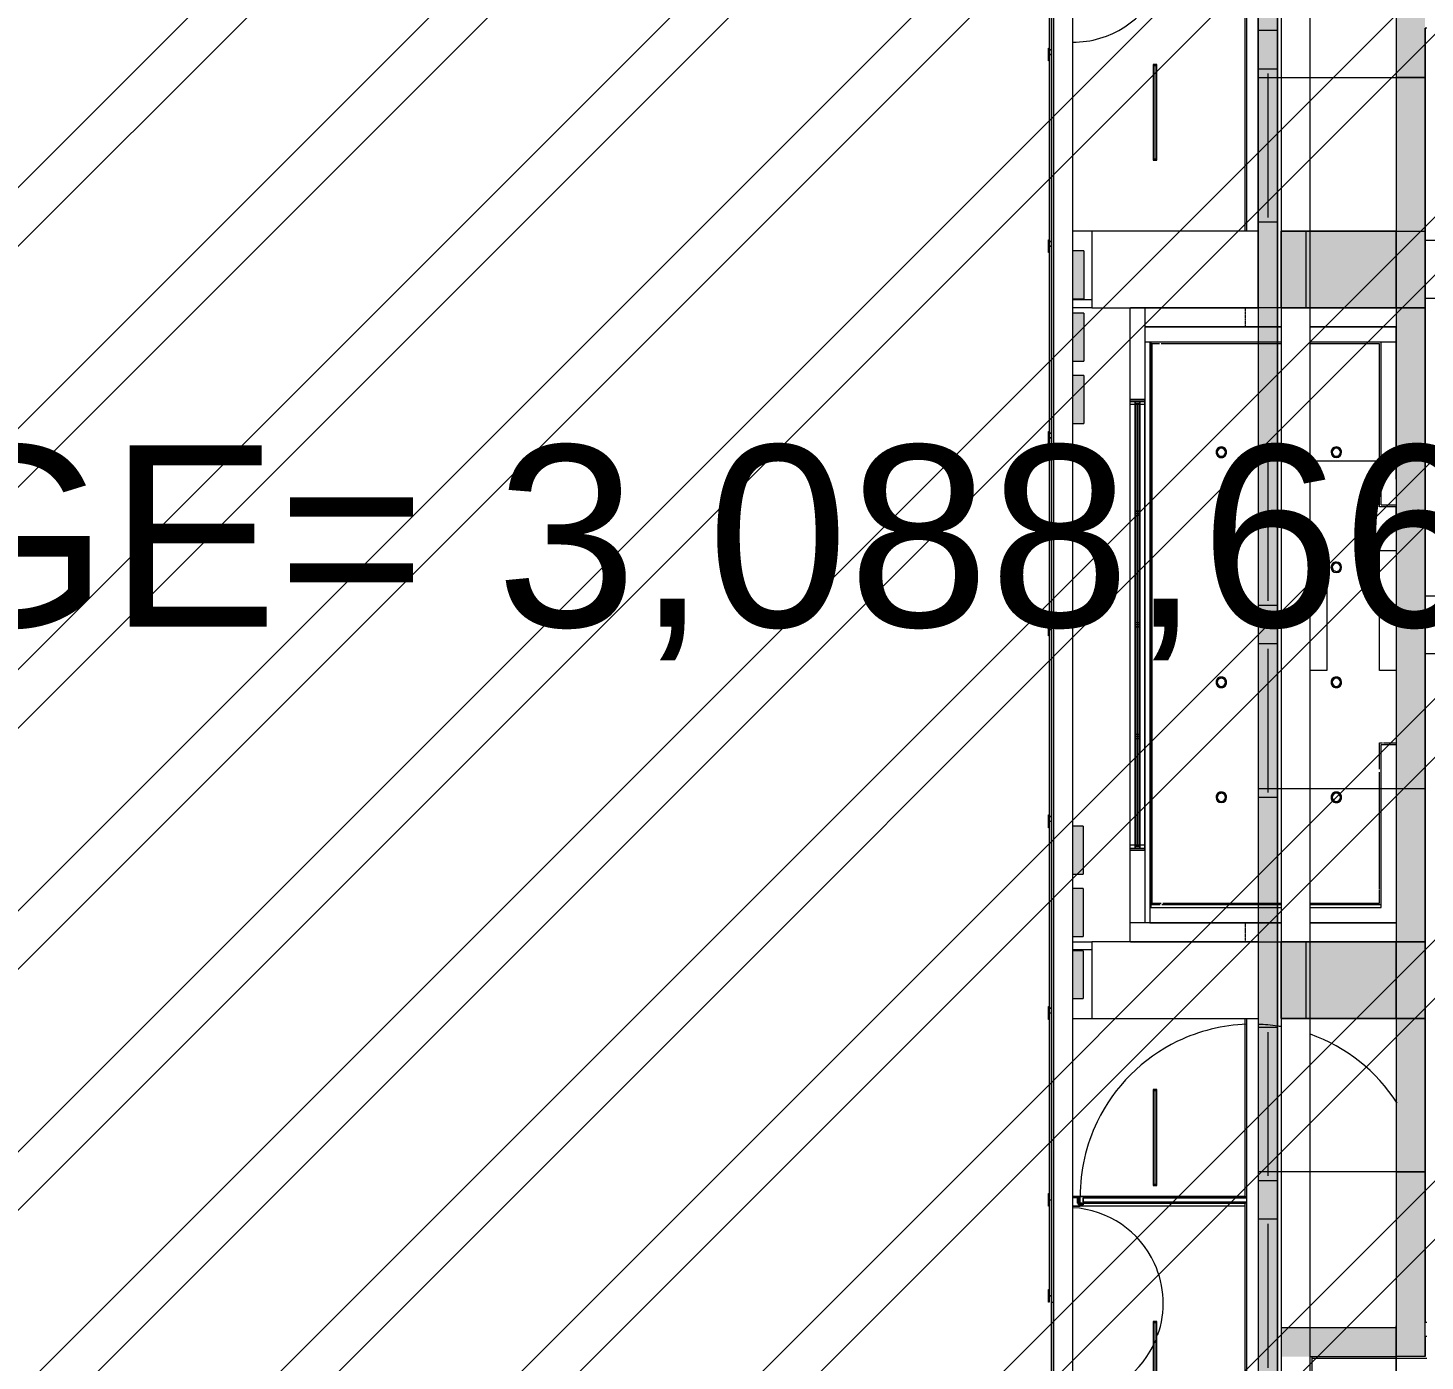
# Model space of a CAD drawing. Header units: millimetres. Extents: x -57519 to 497916, y -349472 to 446842.
# Drawn here: x 310878 to 325453, y 12052 to 25959 of the extents above; entities that cross this region are included whole.
import ezdxf

# ---------------------------------------------------------------- set-up
doc = ezdxf.new("R2010")
doc.units = ezdxf.units.MM
doc.linetypes.add('Dash_2_', pattern=[6, 3, -3])
for name, color, linetype, lineweight in [('A-AREA', 32, 'Dash_2_', 5), ('A-CLNG', 13, 'Continuous', 5), ('A-DETL-GENF', 92, 'Continuous', 5), ('A-DOOR', 31, 'Continuous', 5), ('A-FLOR', 192, 'Continuous', 5), ('A-FLOR-HRAL', 11, 'Continuous', 5), ('A-GENM', 13, 'Continuous', 5), ('A-GLAZ', 151, 'Continuous', 5), ('A-WALL', 113, 'Continuous', 20), ('A-WALL-PATT', 111, 'Continuous', 20), ('E-LITE-EQPM', 33, 'Continuous', 5), ('G-ANNO-TEXT', 231, 'Continuous', 5), ('S-COLS', 52, 'Continuous', 20)]:
    doc.layers.add(name, color=color, linetype=linetype, lineweight=lineweight)
doc.styles.add('Swis721 BT_10', font='swiss.ttf', dxfattribs={"height": 1892.141757})

# ---------------------------------------------------------------- blocks, each defined once
blk = doc.blocks.new('Lighting_Fixtures_Downlight_Recessed_Can _Working_ - 110mm_Diameter-60_Watt_Incandescent _Male Toilet_-15978443-SITE COVERAGE')
at = {"layer": 'E-LITE-EQPM'}
for radius, start, end in [(55, 360, 180), (55, 180, 360), (42.3, 0, 180), (42.3, 180, 0)]:
    blk.add_arc((0, 0), radius, start, end, dxfattribs=at)
blk = doc.blocks.new('Lighting_Fixtures_Downlight_Recessed_Can _Working_ - 110mm_Diameter-60_Watt_Incandescent _Male Toilet_-V64-SITE COVERAGE')
at = {"layer": 'E-LITE-EQPM'}
for radius, start, end in [(55, 360, 180), (55, 180, 360), (42.3, 0, 180), (42.3, 345, 0), (42.3, 180, 285), (42.3, 285, 300), (42.3, 300, 345)]:
    blk.add_arc((0, 0), radius, start, end, dxfattribs=at)
blk = doc.blocks.new('DLN_Window_Nx1_ - 4700 x 2000 _WH_-5937139-SITE COVERAGE')
at = {"layer": 'A-GLAZ'}
for p, q in [((-2350, 75), (-2350, -75)), ((-2350, -75), (-2350, 75)), ((-2350, 75), (-2350, -75)), ((-2330, 75), (-2330, 26)), ((-2330, 75), (-2330, -75)), ((-2330, 25), (-2330, -25)), ((-2330, -25), (-2330, 25)), ((-2330, 25), (-2330, -25)), ((-2330, 25), (-2330, -25)), ((-2330, 25), (-2330, -25)), ((-1165, 25), (-2325, 25)), ((-2325, 25), (-1165, 25)), ((-2310, 25), (-2325, 25)), ((-2325, 25), (-1165, 25)), ((-1185, 25), (-2310, 25)), ((-2310, 25), (-1185, 25)), ((-1185, 25), (-2310, 25)), ((-2310, -25), (-2310, 23)), ((-2310, -25), (-2310, 23)), ((-2310, 23), (-2310, 5)), ((-2310, 5), (-1185, 5)), ((-1185, 5), (-2310, 5)), ((-2310, 5), (-2310, -5)), ((-2310, -5), (-2310, 5)), ((-2310, 5), (-1185, 5)), ((-2310, 5), (-2310, -5)), ((-2300, -75), (-2300, 75)), ((-1185, -25), (-1185, 25)), ((-1165, 25), (-1185, 25)), ((-1185, 25), (-1185, -25)), ((-1185, 25), (-1185, 5)), ((-1185, -5), (-1185, 5)), ((-1185, 5), (-1185, -5)), ((-1185, 5), (-1185, -5)), ((0, 25), (-1165, 25)), ((-1165, 25), (-1165, -25)), ((-1165, -25), (-1165, 25)), ((-1165, 25), (0, 25)), ((-1145, 25), (-1165, 25)), ((-1165, 25), (0, 25)), ((-1165, 25), (-1165, -25)), ((-1165, 25), (-1165, -25)), ((-1165, -25), (-1165, 25)), ((-1165, -25), (-1165, 25)), ((-1165, -25), (-1165, 25)), ((-1165, 25), (-1165, -25)), ((-1145, -25), (-1145, 25)), ((-20, 25), (-1145, 25)), ((-1145, 25), (-20, 25)), ((-20, 25), (-1145, 25)), ((-1145, -25), (-1145, 25)), ((-1145, 25), (-1145, 5)), ((-1145, 5), (-20, 5)), ((-20, 5), (-1145, 5)), ((-1145, 5), (-1145, -5)), ((-1145, -5), (-1145, 5)), ((-1145, 5), (-20, 5)), ((-1145, 5), (-1145, -5)), ((-20, -25), (-20, 25)), ((0, 25), (-20, 25)), ((-20, 25), (-20, -25)), ((-20, 25), (-20, 5)), ((-20, -5), (-20, 5)), ((-20, 5), (-20, -5)), ((-20, 5), (-20, -5)), ((1165, 25), (0, 25)), ((0, 25), (0, -25)), ((0, -25), (0, 25)), ((0, 25), (1165, 25)), ((20, 25), (0, 25)), ((0, 25), (1165, 25)), ((0, 25), (0, -25)), ((0, 25), (0, -25)), ((0, -25), (0, 25)), ((0, -25), (0, 25)), ((0, -25), (0, 25)), ((0, 25), (0, -25)), ((20, -25), (20, 25)), ((1145, 25), (20, 25)), ((20, 25), (1145, 25)), ((1145, 25), (20, 25)), ((20, -25), (20, 25)), ((20, 25), (20, 5)), ((20, 5), (1145, 5)), ((1145, 5), (20, 5)), ((20, 5), (20, -5)), ((20, -5), (20, 5)), ((20, 5), (1145, 5)), ((20, 5), (20, -5)), ((1145, -25), (1145, 25)), ((1165, 25), (1145, 25)), ((1145, 25), (1145, -25)), ((1145, 25), (1145, 5)), ((1145, -5), (1145, 5)), ((1145, 5), (1145, -5)), ((1145, 5), (1145, -5)), ((2330, 25), (1165, 25)), ((1165, 25), (1165, -25)), ((1165, -25), (1165, 25)), ((1165, 25), (2330, 25)), ((1185, 25), (1165, 25)), ((1165, 25), (2330, 25)), ((1165, 25), (1165, -25)), ((1165, 25), (1165, -25)), ((1165, -25), (1165, 25)), ((1165, -25), (1165, 25)), ((1165, -25), (1165, 25)), ((1165, 25), (1165, -25)), ((1185, -25), (1185, 25)), ((2310, 25), (1185, 25)), ((1185, 25), (2310, 25)), ((2310, 25), (1185, 25)), ((1185, -25), (1185, 25)), ((1185, 25), (1185, 5)), ((1185, 5), (2310, 5)), ((2310, 5), (1185, 5)), ((1185, 5), (1185, -5)), ((1185, -5), (1185, 5)), ((1185, 5), (2310, 5)), ((1185, 5), (1185, -5)), ((2300, -75), (2300, 75)), ((2310, -25), (2310, 25)), ((2330, 25), (2310, 25)), ((2310, 25), (2310, -25)), ((2310, 25), (2310, 5)), ((2310, -5), (2310, 5)), ((2310, 5), (2310, -5)), ((2310, 5), (2310, -5)), ((2330, -75), (2330, 75)), ((2330, 75), (2330, 25)), ((2330, -25), (2330, 25)), ((2330, -25), (2330, 25)), ((2330, -25), (2330, 25)), ((2330, 25), (2330, -25)), ((2330, 25), (2330, -25)), ((2350, -75), (2350, 75)), ((2350, 75), (2350, -75)), ((2350, 75), (2350, -75)), ((-2350, -75), (2350, -75)), ((-2350, -75), (-2330, -75)), ((2350, -75), (-2350, -75)), ((-2330, -25), (-1165, -25)), ((-2330, -25), (-1165, -25)), ((-1165, -25), (-2330, -25)), ((-2330, -25), (-2310, -25)), ((-2330, -25), (-2330, -75)), ((-2330, -75), (2330, -75)), ((-2330, -75), (2330, -75)), ((2330, -75), (-2330, -75)), ((-2310, -5), (-1185, -5)), ((-2310, -5), (-1185, -5)), ((-1185, -5), (-2310, -5)), ((-2310, -5), (-2310, -25)), ((-2310, -25), (-1185, -25)), ((-2310, -25), (-1185, -25)), ((-1185, -25), (-2310, -25)), ((2300, 0), (-2300, 0)), ((-1185, -5), (-1185, -25)), ((-1185, -25), (-1165, -25)), ((-1165, -25), (0, -25)), ((-1165, -25), (0, -25)), ((0, -25), (-1165, -25)), ((-1165, -25), (-1145, -25)), ((-1145, -5), (-20, -5)), ((-1145, -5), (-20, -5)), ((-20, -5), (-1145, -5)), ((-1145, -5), (-1145, -25)), ((-1145, -25), (-20, -25)), ((-1145, -25), (-20, -25)), ((-20, -25), (-1145, -25)), ((-20, -5), (-20, -25)), ((-20, -25), (0, -25)), ((0, -25), (1165, -25)), ((0, -25), (1165, -25)), ((1165, -25), (0, -25)), ((0, -25), (20, -25)), ((20, -5), (1145, -5)), ((20, -5), (1145, -5)), ((1145, -5), (20, -5)), ((20, -5), (20, -25)), ((20, -25), (1145, -25)), ((20, -25), (1145, -25)), ((1145, -25), (20, -25)), ((1145, -5), (1145, -25)), ((1145, -25), (1165, -25)), ((1165, -25), (2330, -25)), ((1165, -25), (2330, -25)), ((2330, -25), (1165, -25)), ((1165, -25), (1185, -25)), ((1185, -5), (2310, -5)), ((1185, -5), (2310, -5)), ((2310, -5), (1185, -5)), ((1185, -5), (1185, -25)), ((1185, -25), (2310, -25)), ((1185, -25), (2310, -25)), ((2310, -25), (1185, -25)), ((2310, -5), (2310, -25)), ((2310, -25), (2330, -25)), ((2330, -25), (2330, -75)), ((2330, -75), (2350, -75))]:
    blk.add_line(p, q, dxfattribs=at)
blk = doc.blocks.new('Lighting_Fixtures_Downlight_Recessed_Can _Working_ - 110mm_Diameter-60_Watt_Incandescent _Male Toilet_-V98-SITE COVERAGE')
at = {"layer": 'E-LITE-EQPM'}
for radius, start, end in [(55, 120, 180), (55, 180, 360), (42.3, 75, 180), (42.3, 180, 0), (55, 360, 120), (42.3, 0, 75)]:
    blk.add_arc((0, 0), radius, start, end, dxfattribs=at)
blk = doc.blocks.new('Lighting_Fixtures_Downlight_Recessed_Can _Working_ - 110mm_Diameter-60_Watt_Incandescent _Male Toilet_-V99-SITE COVERAGE')
at = {"layer": 'E-LITE-EQPM'}
for radius, start, end in [(55, 60, 180), (55, 180, 300), (42.3, 135, 180), (42.3, 180, 0), (42.3, 105, 135), (42.3, 75, 105), (42.3, 45, 75), (55, 360, 60), (55, 300, 360), (42.3, 30, 45), (42.3, 15, 30), (42.3, 0, 15)]:
    blk.add_arc((0, 0), radius, start, end, dxfattribs=at)
blk = doc.blocks.new('Lighting_Fixtures_Downlight_Recessed_Can _Working_ - 110mm_Diameter-60_Watt_Incandescent _Male Toilet_-V100-SITE COVERAGE')
at = {"layer": 'E-LITE-EQPM'}
for radius, start, end in [(55, 360, 180), (55, 180, 360), (42.3, 45, 180), (42.3, 0, 45), (42.3, 315, 0), (42.3, 180, 285), (42.3, 285, 300), (42.3, 300, 315)]:
    blk.add_arc((0, 0), radius, start, end, dxfattribs=at)
blk = doc.blocks.new('Lighting_Fixtures_Downlight_Recessed_Can _Working_ - 110mm_Diameter-60_Watt_Incandescent _Male Toilet_-V101-SITE COVERAGE')
at = {"layer": 'E-LITE-EQPM'}
for radius, start, end in [(55, 360, 180), (55, 180, 300), (42.3, 0, 180), (42.3, 180, 0), (55, 300, 360)]:
    blk.add_arc((0, 0), radius, start, end, dxfattribs=at)
blk = doc.blocks.new('Railing - T PROFILE-12688524-SITE COVERAGE')
at = {"layer": 'A-FLOR-HRAL'}
for p, q in [((8, -9), (3, -9)), ((3, -9), (3, -142)), ((3, -142), (8, -142)), ((8, -68), (8, -9)), ((8, -142), (8, -83)), ((32, -73), (13, -73)), ((13, -78), (32, -78))]:
    blk.add_line(p, q, dxfattribs=at)
for centre, start, end in [((13, -68), 189.2953, 229.6476), ((13, -83), 90, 180), ((13, -68), 229.6476, 270)]:
    blk.add_arc(centre, 5, start, end, dxfattribs=at)
blk = doc.blocks.new('Railing - Railing-12128899-SITE COVERAGE')
at = {"extrusion": (0, 0, -1), "zscale": -1, "rotation": 180}
blk.add_blockref('Railing - T PROFILE-12688524-SITE COVERAGE', (-72759, 13657), dxfattribs=at)
blk = doc.blocks.new('Railing - T PROFILE-V245-SITE COVERAGE')
at = {"layer": 'A-FLOR-HRAL'}
for p, q in [((8, -9), (3, -9)), ((3, -9), (3, -142)), ((3, -142), (8, -142)), ((8, -68), (8, -9)), ((8, -142), (8, -83)), ((32, -73), (13, -73)), ((13, -78), (32, -78))]:
    blk.add_line(p, q, dxfattribs=at)
for centre, start, end in [((13, -68), 189.2953, 270), ((13, -83), 90, 180)]:
    blk.add_arc(centre, 5, start, end, dxfattribs=at)
blk = doc.blocks.new('Railing - Railing-12128933-SITE COVERAGE')
at = {"layer": 'A-FLOR-HRAL'}
for p, q in [((72769, 15732), (72769, 13732)), ((72769, 15732), (72773, 15732)), ((72773, 15732), (72788, 15732)), ((72773, 13732), (72769, 13732))]:
    blk.add_line(p, q, dxfattribs=at)
at = {"extrusion": (0, 0, -1), "zscale": -1, "rotation": 180}
blk.add_blockref('Railing - T PROFILE-V245-SITE COVERAGE', (-72759, 15607), dxfattribs=at)
blk = doc.blocks.new('Railing - Railing-12129025-SITE COVERAGE')
at = {"layer": 'A-FLOR-HRAL'}
for p, q in [((72769, 17732), (72769, 15732)), ((72769, 17732), (72788, 17732)), ((72788, 15732), (72769, 15732))]:
    blk.add_line(p, q, dxfattribs=at)
at = {"extrusion": (0, 0, -1), "zscale": -1, "rotation": 180}
blk.add_blockref('Railing - T PROFILE-V245-SITE COVERAGE', (-72759, 17607), dxfattribs=at)
blk = doc.blocks.new('Railing - Railing-12129047-SITE COVERAGE')
at = {"layer": 'A-FLOR-HRAL'}
for p, q in [((72769, 19732), (72769, 17732)), ((72769, 19732), (72788, 19732)), ((72788, 17732), (72769, 17732))]:
    blk.add_line(p, q, dxfattribs=at)
at = {"extrusion": (0, 0, -1), "zscale": -1, "rotation": 180}
blk.add_blockref('Railing - T PROFILE-V245-SITE COVERAGE', (-72759, 19607), dxfattribs=at)
blk = doc.blocks.new('Railing - T PROFILE-V246-SITE COVERAGE')
at = {"layer": 'A-FLOR-HRAL'}
for p, q in [((8, -9), (3, -9)), ((3, -9), (3, -142)), ((3, -142), (8, -142)), ((8, -68), (8, -9)), ((8, -142), (8, -83)), ((32, -73), (13, -73)), ((13, -78), (32, -78))]:
    blk.add_line(p, q, dxfattribs=at)
for centre, start, end in [((13, -68), 189.2953, 229.6476), ((13, -83), 150, 165), ((13, -83), 165, 180), ((13, -83), 90, 150), ((13, -68), 229.6476, 256.5492), ((13, -68), 256.5492, 270)]:
    blk.add_arc(centre, 5, start, end, dxfattribs=at)
blk = doc.blocks.new('Railing - Railing-12129057-SITE COVERAGE')
at = {"layer": 'A-FLOR-HRAL'}
for p, q in [((72769, 21732), (72769, 19732)), ((72769, 21732), (72788, 21732)), ((72788, 19732), (72769, 19732))]:
    blk.add_line(p, q, dxfattribs=at)
at = {"extrusion": (0, 0, -1), "zscale": -1, "rotation": 180}
blk.add_blockref('Railing - T PROFILE-V246-SITE COVERAGE', (-72759, 21607), dxfattribs=at)
blk = doc.blocks.new('Railing - Railing-12129067-SITE COVERAGE')
at = {"layer": 'A-FLOR-HRAL'}
for p, q in [((72769, 23732), (72769, 21732)), ((72769, 23732), (72788, 23732)), ((72788, 21732), (72769, 21732))]:
    blk.add_line(p, q, dxfattribs=at)
at = {"extrusion": (0, 0, -1), "zscale": -1, "rotation": 180}
blk.add_blockref('Railing - T PROFILE-V245-SITE COVERAGE', (-72759, 23607), dxfattribs=at)
blk = doc.blocks.new('Railing - T PROFILE-V247-SITE COVERAGE')
at = {"layer": 'A-FLOR-HRAL'}
for p, q in [((8, -9), (3, -9)), ((3, -9), (3, -142)), ((3, -142), (8, -142)), ((8, -68), (8, -9)), ((8, -142), (8, -83)), ((32, -73), (13, -73)), ((13, -78), (32, -78))]:
    blk.add_line(p, q, dxfattribs=at)
for centre, start, end in [((13, -68), 189.2953, 216.1968), ((13, -83), 90, 180), ((13, -68), 216.1968, 270)]:
    blk.add_arc(centre, 5, start, end, dxfattribs=at)
blk = doc.blocks.new('Railing - Railing-12129083-SITE COVERAGE')
at = {"layer": 'A-FLOR-HRAL'}
for p, q in [((72769, 25732), (72769, 23732)), ((72769, 25732), (72788, 25732)), ((72773, 23732), (72769, 23732)), ((72788, 23732), (72773, 23732))]:
    blk.add_line(p, q, dxfattribs=at)
at = {"extrusion": (0, 0, -1), "zscale": -1, "rotation": 180}
blk.add_blockref('Railing - T PROFILE-V247-SITE COVERAGE', (-72759, 25607), dxfattribs=at)
blk = doc.blocks.new('DLN_Gate Door-01 - DLN_Gate Door-01-12661659-SITE COVERAGE')
at = {"layer": 'A-DOOR'}
for start, end in [(81.8182, 114.5455), (16.3636, 81.8182), (122.055, 180), (118.8591, 120.9897), (114.5455, 117.7938), (0, 16.3636)]:
    blk.add_arc((499, 75), 998, start, end, dxfattribs=at)
blk = doc.blocks.new('DLN_Gate Door-01 - DLN_Gate Door-01-12661798-SITE COVERAGE')
at = {"layer": 'A-DOOR'}
for start, end in [(183.2003, 243.8042), (294.5455, 356.7997), (244.8695, 245.4545), (245.4545, 248.4204), (250.4647, 294.5455)]:
    blk.add_arc((499, -75), 998, start, end, dxfattribs=at)
blk = doc.blocks.new('ventilation vent - ventilation vent-V248-SITE COVERAGE')
at = {"layer": 'A-GENM'}
for points in [[(181, 1050), (250, 1050), (250, 1550), (140, 1546), (140, 1050)], [(181, 400), (250, 400), (250, 900), (140, 896), (140, 400)], [(181, -250), (250, -250), (250, 250), (140, 246), (140, -250)]]:
    blk.add_hatch(color=256, dxfattribs=at).paths.add_polyline_path(points, flags=0)
for p, q in [((250, 1550), (140, 1550)), ((250, 1550), (250, 1050)), ((140, 1050), (250, 1050)), ((250, 900), (140, 900)), ((250, 900), (250, 400)), ((140, 400), (250, 400)), ((250, 250), (140, 250)), ((250, 250), (250, -195)), ((140, -250), (250, -250)), ((250, -195), (250, -244)), ((250, -244), (250, -250))]:
    blk.add_line(p, q, dxfattribs=at)
blk = doc.blocks.new('ventilation vent - ventilation vent-V249-SITE COVERAGE')
at = {"layer": 'A-GENM'}
for points in [[(176, 1050), (250, 1050), (250, 1550), (135, 1547), (135, 1050)], [(176, 400), (250, 400), (250, 900), (135, 897), (135, 400)], [(135, -250), (250, -250), (250, 250), (135, 247), (135, -247)]]:
    blk.add_hatch(color=256, dxfattribs=at).paths.add_polyline_path(points, flags=0)
for p, q in [((250, 1550), (135, 1550)), ((250, 1550), (250, 1050)), ((135, 1050), (250, 1050)), ((250, 900), (135, 900)), ((250, 900), (250, 400)), ((135, 400), (250, 400)), ((250, 250), (135, 250)), ((250, 250), (250, -156)), ((135, -250), (250, -250)), ((250, -156), (250, -250))]:
    blk.add_line(p, q, dxfattribs=at)
blk = doc.blocks.new('Railing - Railing-12298045-SITE COVERAGE')
at = {"layer": 'A-FLOR-HRAL'}
for p, q in [((72769, 13732), (72769, 12732)), ((72769, 13732), (72773, 13732)), ((72773, 12732), (72769, 12732))]:
    blk.add_line(p, q, dxfattribs=at)
blk = doc.blocks.new('Railing - T PROFILE-V256-SITE COVERAGE')
at = {"layer": 'A-FLOR-HRAL'}
for p, q in [((8, -9), (3, -9)), ((3, -9), (3, -142)), ((3, -142), (8, -142)), ((8, -68), (8, -9)), ((8, -142), (8, -83)), ((10, -73), (15, -73)), ((32, -73), (13, -73)), ((13, -78), (32, -78))]:
    blk.add_line(p, q, dxfattribs=at)
for centre, start, end in [((13, -68), 189.2953, 270), ((13, -68), 189.2953, 270), ((13, -83), 90, 180)]:
    blk.add_arc(centre, 5, start, end, dxfattribs=at)
blk = doc.blocks.new('Railing - Railing-12588831-SITE COVERAGE')
at = {"extrusion": (0, 0, -1), "zscale": -1, "rotation": 180}
blk.add_blockref('Railing - T PROFILE-V256-SITE COVERAGE', (-72759, 12657), dxfattribs=at)
blk = doc.blocks.new('Railing - T PROFILE-V261-SITE COVERAGE')
at = {"layer": 'A-FLOR-HRAL'}
for p, q in [((8, -9), (3, -9)), ((3, -9), (3, -142)), ((3, -142), (8, -142)), ((8, -68), (8, -9)), ((8, -142), (8, -83)), ((10, -78), (15, -78)), ((32, -73), (13, -73)), ((13, -78), (32, -78))]:
    blk.add_line(p, q, dxfattribs=at)
for centre, start, end in [((13, -68), 189.2953, 270), ((13, -83), 90, 180), ((13, -83), 90, 180)]:
    blk.add_arc(centre, 5, start, end, dxfattribs=at)
blk = doc.blocks.new('Railing - Railing-12864473-SITE COVERAGE')
at = {"layer": 'A-FLOR-HRAL'}
for p, q in [((72769, 26722), (72769, 25732)), ((72769, 26722), (72773, 26722)), ((72788, 25732), (72769, 25732))]:
    blk.add_line(p, q, dxfattribs=at)
at = {"extrusion": (0, 0, -1), "zscale": -1, "rotation": 180}
blk.add_blockref('Railing - T PROFILE-V261-SITE COVERAGE', (-72759, 26647), dxfattribs=at)
blk = doc.blocks.new('Family4 - Family4-12372466-SITE COVERAGE')
at = {"layer": 'E-LITE-EQPM'}
for p, q in [((-20, 500), (-20, -500)), ((20, 500), (-20, 500)), ((-10, -490), (-10, 490)), ((-10, 490), (10, 490)), ((10, 490), (10, -490)), ((20, -500), (20, 500)), ((-20, -500), (20, -500)), ((10, -490), (-10, -490))]:
    blk.add_line(p, q, dxfattribs=at)
blk = doc.blocks.new('DLN_Gate Door-02 - DLN_Gate Door-01 2-18994374-SITE COVERAGE')
at = {"layer": 'A-DOOR'}
for p, q in [((-1315, 50), (-1375, 50)), ((-1375, 50), (-1315, 50)), ((-1375, 40), (-1325, 40)), ((-1325, 40), (-1375, 40)), ((-1375, 40), (-1325, 40)), ((-1375, 40), (-1325, 40)), ((-1325, 40), (-1375, 40)), ((-1325, 40), (-1325, -20)), ((-1325, -20), (-1325, 40)), ((-1325, 40), (-1325, -20)), ((-1325, 40), (-1325, -20)), ((-1325, -20), (-1325, 40)), ((-1315, 50), (-1315, -25)), ((-1305, 50), (-1315, 50)), ((-1315, 50), (-1315, -35)), ((-1315, -35), (-1315, 50)), ((-1315, 50), (-1305, 50)), ((-1315, -20), (-1315, 50)), ((-1315, 50), (-1315, -20)), ((-1305, 50), (-1305, -25)), ((-1305, -25), (-1305, 50)), ((-1305, 50), (-1305, -25)), ((422, 50), (-1300, 50)), ((-1300, 50), (-1265, 50)), ((-1300, 50), (-1300, -20)), ((-1300, 50), (-1300, -20)), ((-1299, 50), (440, 50)), ((-1265, 50), (440, 50)), ((-1265, 50), (-1265, 34)), ((-1265, 50), (-1265, -20)), ((440, 35), (-1265, 35)), ((440, 35), (-1265, 35)), ((440, 35), (-1265, 35)), ((-1265, 34), (-1265, 35)), ((-1265, 35), (-1265, 34)), ((-1265, 20), (-1265, 35)), ((-1265, 35), (-1265, 34)), ((-1265, 34), (-1265, 35)), ((-1265, 35), (-1265, 34)), ((-1265, 32), (-1265, 34)), ((-1265, 34), (-1265, 32)), ((-1265, 34), (-1265, 29)), ((-1265, 32), (-1265, 34)), ((-1265, 34), (-1265, 29)), ((-1265, 29), (-1265, 32)), ((-1265, 32), (-1265, 25)), ((-1265, 29), (-1265, 32)), ((-1265, -4), (-1265, 29)), ((-1265, 29), (-1265, 20)), ((-1265, 25), (-1265, 29)), ((-1265, 29), (-1265, 25)), ((-1265, 25), (-1265, 20)), ((-1265, 20), (-1265, 25)), ((-1265, 25), (-1265, 10)), ((-1265, 20), (-1265, 10)), ((-1265, 15), (-1265, 20)), ((-1265, 20), (-1265, 10)), ((-1265, 15), (-1265, 20)), ((-1265, 10), (-1265, 15)), ((-1265, 5), (-1265, 15)), ((-1265, 10), (-1265, 5)), ((-1265, 5), (-1265, 10)), ((-1265, 10), (-1265, 5)), ((-1265, 10), (-1265, -2)), ((-1265, 5), (-1265, 1)), ((-1265, 1), (-1265, 5)), ((-1265, 5), (-1265, -2)), ((-1265, 1), (-1265, 5)), ((-1265, 1), (-1265, -2)), ((-1265, -4), (-1265, 1)), ((-1265, -2), (-1265, 1)), ((-1375, -50), (-1300, -50)), ((-1300, -50), (-1375, -50)), ((-1325, -20), (-1315, -20)), ((-1315, -20), (-1325, -20)), ((-1325, -20), (-1315, -20)), ((-1325, -20), (-1315, -20)), ((-1315, -20), (-1325, -20)), ((-1315, -35), (-1315, -20)), ((-1315, -20), (-1315, -35)), ((-1300, -35), (-1315, -35)), ((-1315, -35), (-1300, -35)), ((-1315, -35), (-1268, -35)), ((-1300, -35), (-1315, -35)), ((-1305, -25), (-1267, -25)), ((-1267, -25), (-1305, -25)), ((-1305, -25), (-1267, -25)), ((-1305, -35), (-1268, -35)), ((-1266, -20), (-1300, -20)), ((-1300, -20), (-1266, -20)), ((-1300, -50), (-1300, -35)), ((-1300, -35), (-1300, -50)), ((-1268, -35), (-1300, -35)), ((-1265, -2), (-1265, -4)), ((-1265, -2), (-1265, -4)), ((-1265, -4), (-1265, -2)), ((-1265, -2), (-1265, -5)), ((-1265, -5), (-1265, -4)), ((-1265, -4), (-1265, -5)), ((-1265, -5), (-1265, -4)), ((-1265, -4), (-1265, -5)), ((-1265, -5), (-1265, -4)), ((-1265, -4), (-1265, -20)), ((-495, -20), (-1265, -20)), ((-1265, -20), (-495, -20)), ((-1265, -35), (-1265, -25)), ((-1265, -35), (-1265, -25)), ((-1265, -25), (-1265, -35)), ((-1264, -5), (-492, -5)), ((-1264, -5), (-492, -5)), ((-1264, -5), (-492, -5)), ((440, -20), (-492, -20)), ((-492, -20), (422, -20)), ((-489, -5), (440, -5)), ((-489, -5), (440, -5)), ((-489, -5), (440, -5))]:
    blk.add_line(p, q, dxfattribs=at)
for start, end in [(91.9086, 115.7143), (81.6264, 88.0528), (80.3411, 81.6264), (115.7143, 154.2857), (32.8872, 70.3615), (154.2857, 167.1429), (167.1429, 180)]:
    blk.add_arc((499, 50), 1798, start, end, dxfattribs=at)
blk = doc.blocks.new('DLN_Louvre - 1600x500_WH_-15604522-SITE COVERAGE')
at = {"layer": 'A-GLAZ'}
blk.add_line((-750, 0), (750, 0), dxfattribs=at)

msp = doc.modelspace()

# ---------------------------------------------------------------- hatches: boundary and pattern name
at = {"layer": 'A-DETL-GENF'}
h = msp.add_hatch(dxfattribs=at)
h.set_pattern_fill('FP_40', color=250, style=0, pattern_type=2)
h.set_pattern_definition([(45, (248763.4, 0), (-1257.236, 1257.236), []), (45, (248763.4, 1905), (-1257.236, 1257.236), [])])
h.paths.add_polyline_path([(325750.1, -8642.5), (328562.7, -8642.5), (328562.7, 4657.5), (341312.7, 4657.5), (341312.7, 30557.5), (342712.7, 30557.5), (342712.7, 48907.7), (339962.7, 48907.7), (339962.7, 52157.5), (338962.7, 52157.5), (338962.7, 53757.5), (297512.7, 53757.5), (297512.7, 52247.5), (286277.7, 52247.5), (286277.7, 34407.5), (285902.7, 34407.5), (285902.7, 7407.5), (286277.7, 7407.5), (286277.7, -2267.5), (315555.2, -2267.5), (315555.2, -8642.5), (321257.1, -8642.5)], flags=0)
at = {"layer": 'A-WALL-PATT', "lineweight": 5, "transparency": 33554560}
for points in [[(323712.7, 11797.5), (323912.7, 11797.5), (323912.7, 27667.5), (323712.7, 27667.5), (323712.7, 11829.1)], [(325452.7, 25440.8), (325452.7, 27247.5), (325152.7, 27247.5), (325152.7, 25440.8), (325188.5, 25440.8)], [(325452.7, 16424.2), (325452.7, 23040.8), (325152.7, 23040.8), (325152.7, 16424.2), (325188.5, 16424.2)], [(325452.7, 12097.5), (325452.7, 14024.2), (325152.7, 14024.2), (325152.7, 12097.5), (325188.5, 12097.5)], [(324270.7, 12097.5), (325152.7, 12097.5), (325152.7, 12397.5), (323952.7, 12397.5), (323952.7, 12097.5), (324252.7, 12097.5)]]:
    msp.add_hatch(color=253, dxfattribs=at).paths.add_polyline_path(points, flags=0)
at = {"layer": 'A-WALL-PATT', "lineweight": 5, "transparency": 33554432}
for points in [[(325452.7, 23840.8), (325452.7, 25440.8), (325152.7, 25440.8), (325152.7, 23840.8), (325188.5, 23840.8)], [(325452.7, 14024.2), (325452.7, 15624.2), (325152.7, 15624.2), (325152.7, 14024.2), (325188.5, 14024.2)]]:
    msp.add_hatch(color=253, dxfattribs=at).paths.add_polyline_path(points, flags=0)
at = {"layer": 'S-COLS', "transparency": 33554432}
for points in [[(324626.8, 23040.8), (325452.7, 23040.8), (325452.7, 23840.8), (323952.7, 23840.8), (323952.7, 23040.8)], [(324626.8, 15624.2), (325452.7, 15624.2), (325452.7, 16424.2), (323952.7, 16424.2), (323952.7, 15624.2)]]:
    msp.add_hatch(color=9, dxfattribs=at).paths.add_polyline_path(points, flags=0)

# ---------------------------------------------------------------- linework, layer by layer
at = {"layer": 'A-AREA'}
for p, q in [((323577.7, 23040.8), (323577.7, 22840.8)), ((323577.7, 16624.2), (323577.7, 16424.2)), ((325302.7, 16424.2), (325452.7, 16424.2))]:
    msp.add_line(p, q, dxfattribs=at)
at = {"layer": 'A-CLNG'}
for p, q in [((325452.7, 25440.8), (325452.7, 25957.5)), ((325452.7, 25440.8), (325452.7, 23040.8)), ((325452.7, 21440.5), (325452.7, 23040.8)), ((323912.7, 22840.8), (322592.7, 22840.8)), ((323952.7, 22840.8), (323912.7, 22840.8)), ((325152.7, 22840.8), (324252.7, 22840.8)), ((325152.7, 22840.8), (325152.7, 21440.5)), ((322592.7, 22682.8), (322592.7, 16782.2)), ((324252.7, 20507.3), (324427.2, 20507.3)), ((324427.2, 20507.3), (324427.2, 19257.3)), ((324977.2, 19257.3), (324977.2, 20507.3)), ((324977.2, 20507.3), (325152.7, 20507.3)), ((324427.2, 19257.3), (324252.7, 19257.3)), ((325152.7, 19257.3), (324977.2, 19257.3)), ((325452.7, 16424.2), (325452.7, 18011.7)), ((322592.7, 16624.2), (323912.7, 16624.2)), ((323912.7, 16624.2), (323952.7, 16624.2)), ((324252.7, 16624.2), (325152.7, 16624.2)), ((325452.7, 16424.2), (325452.7, 15624.2)), ((325452.7, 14024.2), (325452.7, 15624.2)), ((325452.7, 13557.5), (325452.7, 14024.2))]:
    msp.add_line(p, q, dxfattribs=at)
for centre, start, end in [((323327.2, 21532.5), 0, 180), ((323327.2, 21532.5), 135, 150), ((323327.2, 21532.5), 120, 135), ((323327.2, 21532.5), 105, 120), ((323327.2, 21532.5), 90, 105), ((323327.2, 21532.5), 75, 90), ((323327.2, 21532.5), 60, 75), ((323327.2, 21532.5), 45, 60), ((323327.2, 21532.5), 30, 45), ((324527.2, 21532.5), 0, 180), ((324527.2, 21532.5), 135, 150), ((324527.2, 21532.5), 60, 135), ((324527.2, 21532.5), 0, 60), ((323327.2, 21532.5), 165, 180), ((323327.2, 21532.5), 180, 0), ((323327.2, 21532.5), 180, 195), ((323327.2, 21532.5), 150, 165), ((323327.2, 21532.5), 195, 210), ((323327.2, 21532.5), 210, 225), ((323327.2, 21532.5), 225, 240), ((323327.2, 21532.5), 240, 255), ((323327.2, 21532.5), 255, 270), ((323327.2, 21532.5), 270, 285), ((323327.2, 21532.5), 285, 300), ((323327.2, 21532.5), 300, 315), ((323327.2, 21532.5), 315, 330), ((323327.2, 21532.5), 15, 30), ((323327.2, 21532.5), 330, 345), ((323327.2, 21532.5), 0, 15), ((323327.2, 21532.5), 345, 0), ((324527.2, 21532.5), 150, 180), ((324527.2, 21532.5), 180, 0), ((324527.2, 21532.5), 180, 0), ((323327.2, 20332.5), 0, 180), ((323327.2, 20332.5), 165, 180), ((323327.2, 20332.5), 180, 0), ((323327.2, 20332.5), 180, 210), ((323327.2, 20332.5), 150, 165), ((323327.2, 20332.5), 135, 150), ((323327.2, 20332.5), 210, 225), ((323327.2, 20332.5), 120, 135), ((323327.2, 20332.5), 225, 240), ((323327.2, 20332.5), 105, 120), ((323327.2, 20332.5), 240, 255), ((323327.2, 20332.5), 90, 105), ((323327.2, 20332.5), 255, 270), ((323327.2, 20332.5), 75, 90), ((323327.2, 20332.5), 270, 285), ((323327.2, 20332.5), 60, 75), ((323327.2, 20332.5), 285, 300), ((323327.2, 20332.5), 45, 60), ((323327.2, 20332.5), 300, 315), ((323327.2, 20332.5), 30, 45), ((323327.2, 20332.5), 315, 330), ((323327.2, 20332.5), 15, 30), ((323327.2, 20332.5), 330, 345), ((323327.2, 20332.5), 0, 15), ((323327.2, 20332.5), 345, 0), ((324527.2, 20332.5), 0, 180), ((324527.2, 20332.5), 135, 180), ((324527.2, 20332.5), 180, 0), ((324527.2, 20332.5), 180, 0), ((324527.2, 20332.5), 90, 135), ((324527.2, 20332.5), 0, 90), ((323327.2, 19132.5), 0, 180), ((323327.2, 19132.5), 165, 180), ((323327.2, 19132.5), 180, 0), ((323327.2, 19132.5), 180, 225), ((323327.2, 19132.5), 150, 165), ((323327.2, 19132.5), 105, 150), ((323327.2, 19132.5), 225, 270), ((323327.2, 19132.5), 90, 105), ((323327.2, 19132.5), 75, 90), ((323327.2, 19132.5), 60, 75), ((323327.2, 19132.5), 45, 60), ((323327.2, 19132.5), 300, 315), ((323327.2, 19132.5), 15, 45), ((323327.2, 19132.5), 315, 330), ((323327.2, 19132.5), 330, 345), ((323327.2, 19132.5), 0, 15), ((323327.2, 19132.5), 345, 0), ((324527.2, 19132.5), 75, 180), ((324527.2, 19132.5), 165, 180), ((324527.2, 19132.5), 180, 225), ((324527.2, 19132.5), 180, 270), ((324527.2, 19132.5), 0, 165), ((324527.2, 19132.5), 225, 0), ((324527.2, 19132.5), 0, 75), ((324527.2, 19132.5), 285, 0), ((323327.2, 19132.5), 270, 285), ((323327.2, 19132.5), 285, 300), ((324527.2, 19132.5), 270, 285), ((323327.2, 17932.5), 0, 180), ((323327.2, 17932.5), 0, 180), ((323327.2, 17932.5), 180, 0), ((323327.2, 17932.5), 180, 0), ((324527.2, 17932.5), 30, 180), ((324527.2, 17932.5), 120, 180), ((324527.2, 17932.5), 180, 210), ((324527.2, 17932.5), 180, 285), ((324527.2, 17932.5), 0, 120), ((324527.2, 17932.5), 0, 30), ((324527.2, 17932.5), 345, 0), ((324527.2, 17932.5), 345, 0), ((324527.2, 17932.5), 210, 345), ((324527.2, 17932.5), 285, 315), ((324527.2, 17932.5), 315, 345)]:
    msp.add_arc(centre, 55, start, end, dxfattribs=at)
at = {"layer": 'A-FLOR'}
for p, q in [((323952.7, 30717.5), (323952.7, 23040.8)), ((324252.7, 23040.8), (324252.7, 30107.5)), ((323712.7, 23040.8), (323712.7, 29752.5)), ((325152.7, 29767.5), (325152.7, 23040.8)), ((321777.7, 11377.5), (321777.7, 28087.5)), ((321577.7, 11577.5), (321577.7, 27887.5)), ((321577.7, 27887.5), (321577.7, 11577.5)), ((323912.7, 27592.5), (323912.7, 9397.5)), ((325452.7, 25957.5), (325452.7, 25440.8)), ((325452.7, 25666.5), (325452.7, 23605.6)), ((323712.7, 23840.8), (321777.7, 23840.8)), ((321976.1, 23840.8), (321976.1, 23040.8)), ((325152.7, 23840.8), (323952.7, 23840.8)), ((324212.7, 23040.8), (324212.7, 23840.8)), ((325152.7, 23040.8), (325152.7, 23840.8)), ((325152.7, 23840.8), (325452.7, 23840.8)), ((325452.7, 23740.8), (325452.7, 23140.8)), ((336802.7, 23740.8), (325452.7, 23740.8)), ((325452.7, 23740.5), (325452.7, 23140.8)), ((325452.7, 23311.2), (325452.7, 16245.3)), ((321976.1, 23040.8), (321777.7, 23040.8)), ((321976.1, 23040.8), (323712.7, 23040.8)), ((322377.7, 16424.2), (322377.7, 23040.8)), ((323712.7, 23040.8), (322380.3, 23040.8)), ((324252.7, 23040.8), (323952.7, 23040.8)), ((323952.7, 23040.8), (323952.7, 16424.2)), ((323952.7, 23040.8), (324212.7, 23040.8)), ((324252.7, 16424.2), (324252.7, 23040.8)), ((325152.7, 23040.8), (325152.7, 16424.2)), ((325452.7, 23140.8), (336802.7, 23140.8)), ((325152.7, 23016.8), (325152.7, 22840.8)), ((323912.7, 22840.8), (322527.7, 22840.8)), ((322527.7, 22840.8), (322527.7, 16624.2)), ((323952.7, 22840.8), (323912.7, 22840.8)), ((325152.7, 22840.8), (324252.7, 22840.8)), ((325152.7, 22840.8), (325152.7, 21250.3)), ((325152.7, 21250.3), (325152.7, 22840.8)), ((325152.7, 21250.3), (325152.7, 22840.8)), ((323712.7, 21532.5), (323712.7, 9597.5)), ((325152.7, 20723.5), (325152.7, 20964.5)), ((336802.7, 20032.8), (325452.7, 20032.8)), ((325452.7, 19432.8), (336202.7, 19432.8)), ((325452.7, 18006.2), (325452.7, 16424.2)), ((322582.7, 16624.2), (323912.7, 16624.2)), ((323912.7, 16624.2), (323952.7, 16624.2)), ((324252.7, 16624.2), (325152.7, 16624.2)), ((321777.7, 16424.2), (321976.1, 16424.2)), ((323712.7, 16424.2), (321976.1, 16424.2)), ((321976.1, 16424.2), (321976.1, 15624.2)), ((322380.3, 16424.2), (323712.7, 16424.2)), ((323712.7, 16424.2), (323912.7, 16424.2)), ((323912.7, 16424.2), (323952.7, 16424.2)), ((323952.7, 16424.2), (323952.7, 9357.5)), ((323952.7, 16424.2), (324252.7, 16424.2)), ((324212.7, 15624.2), (324212.7, 16424.2)), ((324252.7, 9357.5), (324252.7, 16424.2)), ((325152.7, 15624.2), (325152.7, 16424.2)), ((325152.7, 16424.2), (325452.7, 16424.2)), ((325152.7, 16424.2), (325152.7, 15624.2)), ((325452.7, 16424.2), (325452.7, 15624.2)), ((325452.7, 16324.2), (325452.7, 15724.2)), ((321777.7, 15624.2), (323712.7, 15624.2)), ((323952.7, 15624.2), (325452.7, 15624.2)), ((325152.7, 15624.2), (325152.7, 9697.5)), ((325452.7, 15656.4), (325452.7, 12457.5)), ((325452.7, 15624.2), (325452.7, 14024.2)), ((325452.7, 14024.2), (325452.7, 13557.5)), ((325152.7, 11829.1), (325152.7, 12417.9)), ((325152.7, 12417.9), (325152.7, 12097.5)), ((325152.7, 12397.5), (325152.7, 12417.9)), ((325452.7, 12307.5), (325452.7, 12097.5)), ((325452.7, 12097.5), (325152.7, 12097.5))]:
    msp.add_line(p, q, dxfattribs=at)
at = {"layer": 'A-FLOR', "color": 254}
for p, q in [((323712.7, 25440.8), (325452.7, 25440.8)), ((325452.7, 21440.8), (323712.7, 21440.8)), ((323712.7, 18024.2), (325452.7, 18024.2)), ((325452.7, 14024.2), (323712.7, 14024.2))]:
    msp.add_line(p, q, dxfattribs=at)
at = {"layer": 'A-WALL', "lineweight": 5}
for p, q in [((323712.7, 29667.5), (323712.7, 21532.5)), ((323912.7, 11797.5), (323912.7, 29667.5)), ((321554.7, 11600.5), (321554.7, 27864.5)), ((321577.7, 27887.5), (321577.7, 11577.5)), ((323574.7, 23840.8), (323574.7, 27642.5)), ((323592.7, 23840.8), (323592.7, 27642.5)), ((325152.7, 27247.5), (325152.7, 25440.8)), ((325452.7, 12457.5), (325452.7, 25957.5)), ((325470.7, 25957.5), (325452.7, 25957.5)), ((323912.7, 25932.2), (323712.7, 25932.2)), ((323712.7, 25532.8), (323912.7, 25532.8)), ((325152.7, 25440.8), (325452.7, 25440.8)), ((325452.7, 21440.5), (325452.7, 25440.8)), ((323912.7, 23932.8), (323712.7, 23932.8)), ((321777.7, 23124.8), (321976.1, 23124.8)), ((322527.7, 23040.8), (322527.7, 22840.8)), ((323912.7, 23040.8), (323712.7, 23040.8)), ((323952.7, 23040.8), (323912.7, 23040.8)), ((325452.7, 23040.8), (324212.7, 23040.8)), ((325152.7, 23040.8), (325152.7, 16424.2)), ((325452.7, 23040.8), (325152.7, 23040.8)), ((325152.7, 23016.8), (325152.7, 22840.8)), ((323912.7, 22840.8), (322527.7, 22840.8)), ((322527.7, 22840.8), (323912.7, 22840.8)), ((323952.7, 22840.8), (323912.7, 22840.8)), ((323912.7, 22840.8), (323952.7, 22840.8)), ((324252.7, 22840.8), (325152.7, 22840.8)), ((323912.7, 22682.8), (322527.7, 22682.8)), ((322582.7, 22682.8), (322582.7, 16624.2)), ((322640.4, 22664.8), (322600.7, 22664.8)), ((322600.7, 22664.8), (322600.7, 16830.2)), ((322683.4, 22664.8), (322640.8, 22664.8)), ((323912.7, 22664.8), (322699.1, 22664.8)), ((323952.7, 22682.8), (323912.7, 22682.8)), ((323952.7, 22664.8), (323912.7, 22664.8)), ((325152.7, 22682.8), (324252.7, 22682.8)), ((324976.7, 22664.8), (324252.7, 22664.8)), ((324976.7, 22501), (324976.7, 22664.8)), ((324994.7, 20982.5), (324994.7, 22682.8)), ((324976.7, 21268.3), (324976.7, 22495.5)), ((322377.7, 22082.5), (322527.7, 22082.5)), ((323912.7, 21532.5), (323712.7, 21532.5)), ((325152.7, 21250.3), (325152.7, 21440.5)), ((324976.7, 20964.5), (324976.7, 21238.1)), ((325152.7, 20964.5), (324976.7, 20964.5)), ((324994.7, 20982.5), (325152.7, 20982.5)), ((323912.7, 19932.5), (323712.7, 19932.5)), ((323712.7, 19532.5), (323712.7, 17932.5)), ((323912.7, 19532.5), (323712.7, 19532.5)), ((324976.7, 18500.2), (325010.3, 18500.2)), ((324976.7, 18226.7), (324976.7, 18500.2)), ((324994.7, 18482.2), (325152.7, 18482.2)), ((324994.7, 16782.2), (324994.7, 18482.2)), ((325018.6, 18500.2), (325152.7, 18500.2)), ((324976.7, 16969.5), (324976.7, 18196.5)), ((323912.7, 17932.5), (323712.7, 17932.5)), ((325452.7, 18011.7), (325452.7, 18024.2)), ((325452.7, 18006.2), (325452.7, 18024.2)), ((322527.7, 17382.5), (322377.7, 17382.5)), ((324976.7, 16830.2), (324976.7, 16963.9)), ((322643.7, 16812.2), (322582.7, 16812.2)), ((322582.7, 16782.2), (323912.7, 16782.2)), ((322600.7, 16830.2), (322648.5, 16830.2)), ((322689.6, 16812.2), (322644.1, 16812.2)), ((322649, 16830.2), (322698.9, 16830.2)), ((323912.7, 16812.2), (322706.4, 16812.2)), ((322717.2, 16830.2), (323912.7, 16830.2)), ((323912.7, 16830.2), (323952.7, 16830.2)), ((323952.7, 16812.2), (323912.7, 16812.2)), ((323912.7, 16782.2), (323952.7, 16782.2)), ((324252.7, 16830.2), (324976.7, 16830.2)), ((324994.7, 16812.2), (324252.7, 16812.2)), ((324252.7, 16782.2), (324994.7, 16782.2)), ((323912.7, 16624.2), (322377.7, 16624.2)), ((322582.7, 16624.2), (323912.7, 16624.2)), ((323912.7, 16624.2), (323952.7, 16624.2)), ((323952.7, 16624.2), (323912.7, 16624.2)), ((325152.7, 16624.2), (324252.7, 16624.2)), ((321976.1, 16340.2), (321777.7, 16340.2)), ((323712.7, 16424.2), (323912.7, 16424.2)), ((323912.7, 16424.2), (323912.7, 9397.5)), ((323912.7, 16424.2), (323952.7, 16424.2)), ((323952.7, 16424.2), (325152.7, 16424.2)), ((325152.7, 16424.2), (325452.7, 16424.2)), ((325452.7, 16424.2), (325153.9, 16424.2)), ((325452.7, 15624.2), (325452.7, 16424.2)), ((323574.7, 13751.8), (323574.7, 15624.2)), ((323592.7, 11822.5), (323592.7, 15624.2)), ((323912.7, 15532.5), (323712.7, 15532.5)), ((325152.7, 14024.2), (325152.7, 12397.5)), ((323912.7, 13932.5), (323712.7, 13932.5)), ((321777.7, 13767.5), (321847.7, 13767.5)), ((321852.7, 13767.5), (323574.7, 13767.5)), ((323574.7, 11822.5), (323574.7, 13713.2)), ((323712.7, 13767.5), (323712.7, 13667.5)), ((323574.7, 13667.5), (321777.7, 13667.5)), ((323912.7, 13532.5), (323712.7, 13532.5)), ((325452.7, 12097.5), (325452.7, 13407.5)), ((321554.7, 12666), (321577.7, 12666)), ((325152.7, 12397.5), (323952.7, 12397.5)), ((323952.7, 12397.5), (323952.7, 12097.5)), ((325152.7, 11829.1), (325152.7, 12417.9)), ((325152.7, 12397.5), (325152.7, 12097.5)), ((325452.7, 12457.5), (325470.7, 12457.5)), ((325470.7, 12307.5), (325452.7, 12307.5)), ((324252.7, 12097.5), (325152.7, 12097.5)), ((324252.7, 11922.5), (324252.7, 12097.5)), ((324270.7, 12097.5), (324270.7, 11922.5)), ((325470.7, 12079.5), (324270.7, 12079.5))]:
    msp.add_line(p, q, dxfattribs=at)
at = {"layer": 'A-WALL', "color": 53}
for p, q in [((325152.7, 25440.8), (325152.7, 23840.8)), ((325452.7, 25440.8), (325152.7, 25440.8)), ((325152.7, 15624.2), (325152.7, 14024.2)), ((325152.7, 14024.2), (325452.7, 14024.2))]:
    msp.add_line(p, q, dxfattribs=at)
at = {"layer": 'A-WALL', "color": 10, "lineweight": 5}
msp.add_line((325152.7, 15624.2), (325452.7, 15624.2), dxfattribs=at)
at = {"layer": 'S-COLS', "color": 53}
for p, q in [((325152.7, 23840.8), (323952.7, 23840.8)), ((323952.7, 23840.8), (323952.7, 23040.8)), ((323952.7, 23040.8), (325452.7, 23040.8)), ((325452.7, 16424.2), (323952.7, 16424.2)), ((323952.7, 16424.2), (323952.7, 15624.2)), ((323952.7, 15624.2), (325152.7, 15624.2))]:
    msp.add_line(p, q, dxfattribs=at)
at = {"layer": 'S-COLS', "color": 254, "lineweight": 5}
for p, q in [((323952.7, 23040.8), (323952.7, 23840.8)), ((323952.7, 23840.8), (325152.7, 23840.8)), ((325152.7, 23840.8), (325452.7, 23840.8)), ((325152.7, 23040.8), (323952.7, 23040.8)), ((323952.7, 15624.2), (323952.7, 16424.2)), ((323952.7, 16424.2), (325152.7, 16424.2)), ((325152.7, 15624.2), (323952.7, 15624.2)), ((325452.7, 15624.2), (325152.7, 15624.2))]:
    msp.add_line(p, q, dxfattribs=at)
at = {"layer": 'S-COLS', "color": 9, "lineweight": 5}
for p, q in [((325452.7, 23040.8), (325152.7, 23040.8)), ((325152.7, 16424.2), (325452.7, 16424.2))]:
    msp.add_line(p, q, dxfattribs=at)

# ---------------------------------------------------------------- block references
at = {"layer": 'A-DOOR'}
for name, p, rotation in [('DLN_Gate Door-01 - DLN_Gate Door-01-12661659-SITE COVERAGE', (321702.7, 27307.5), 270), ('DLN_Gate Door-01 - DLN_Gate Door-01-12661798-SITE COVERAGE', (321647.7, 12156), 89.99999999999986)]:
    msp.add_blockref(name, p, dxfattribs=dict(at, rotation=rotation))
msp.add_blockref('DLN_Gate Door-02 - DLN_Gate Door-01 2-18994374-SITE COVERAGE', (323152.7, 13717.5), dxfattribs=at)
at = {"layer": 'A-FLOR-HRAL'}
for name in ['Railing - Railing-12864473-SITE COVERAGE', 'Railing - Railing-12129083-SITE COVERAGE', 'Railing - Railing-12129067-SITE COVERAGE', 'Railing - Railing-12129057-SITE COVERAGE', 'Railing - Railing-12129047-SITE COVERAGE', 'Railing - Railing-12129025-SITE COVERAGE', 'Railing - Railing-12128933-SITE COVERAGE', 'Railing - Railing-12128899-SITE COVERAGE', 'Railing - Railing-12298045-SITE COVERAGE', 'Railing - Railing-12588831-SITE COVERAGE']:
    msp.add_blockref(name, (248763.4, 0), dxfattribs=at)
at = {"layer": 'A-GENM'}
for name, p in [('ventilation vent - ventilation vent-V249-SITE COVERAGE', (321642.7, 22082.5)), ('ventilation vent - ventilation vent-V248-SITE COVERAGE', (321637.7, 16082.5))]:
    msp.add_blockref(name, p, dxfattribs=at)
at = {"layer": 'A-GLAZ'}
for name, p, rotation in [('DLN_Louvre - 1600x500_WH_-15604522-SITE COVERAGE', (323812.7, 24732.8), 269.9999999999999), ('DLN_Window_Nx1_ - 4700 x 2000 _WH_-5937139-SITE COVERAGE', (322452.7, 19732.5), 89.99999999999993), ('DLN_Louvre - 1600x500_WH_-15604522-SITE COVERAGE', (323812.7, 20732.5), 269.9999999999999), ('DLN_Louvre - 1600x500_WH_-15604522-SITE COVERAGE', (323812.7, 18732.5), 269.9999999999999), ('DLN_Louvre - 1600x500_WH_-15604522-SITE COVERAGE', (323812.7, 14732.5), 269.9999999999999), ('DLN_Louvre - 1600x500_WH_-15604522-SITE COVERAGE', (323812.7, 12732.5), 269.9999999999999)]:
    msp.add_blockref(name, p, dxfattribs=dict(at, rotation=rotation))
at = {"layer": 'E-LITE-EQPM', "rotation": 180}
for p in [(322635.2, 25078.7), (322635.2, 14384.3), (322635.2, 11964.5)]:
    msp.add_blockref('Family4 - Family4-12372466-SITE COVERAGE', p, dxfattribs=at)
at = {"layer": 'E-LITE-EQPM'}
for name, p in [('Lighting_Fixtures_Downlight_Recessed_Can _Working_ - 110mm_Diameter-60_Watt_Incandescent _Male Toilet_-V101-SITE COVERAGE', (323327.2, 21532.5)), ('Lighting_Fixtures_Downlight_Recessed_Can _Working_ - 110mm_Diameter-60_Watt_Incandescent _Male Toilet_-15978443-SITE COVERAGE', (324527.2, 21532.5)), ('Lighting_Fixtures_Downlight_Recessed_Can _Working_ - 110mm_Diameter-60_Watt_Incandescent _Male Toilet_-V100-SITE COVERAGE', (323327.2, 20332.5)), ('Lighting_Fixtures_Downlight_Recessed_Can _Working_ - 110mm_Diameter-60_Watt_Incandescent _Male Toilet_-V64-SITE COVERAGE', (324527.2, 20332.5)), ('Lighting_Fixtures_Downlight_Recessed_Can _Working_ - 110mm_Diameter-60_Watt_Incandescent _Male Toilet_-V99-SITE COVERAGE', (323327.2, 19132.5)), ('Lighting_Fixtures_Downlight_Recessed_Can _Working_ - 110mm_Diameter-60_Watt_Incandescent _Male Toilet_-15978443-SITE COVERAGE', (324527.2, 19132.5)), ('Lighting_Fixtures_Downlight_Recessed_Can _Working_ - 110mm_Diameter-60_Watt_Incandescent _Male Toilet_-V98-SITE COVERAGE', (323327.2, 17932.5)), ('Lighting_Fixtures_Downlight_Recessed_Can _Working_ - 110mm_Diameter-60_Watt_Incandescent _Male Toilet_-15978443-SITE COVERAGE', (324527.2, 17932.5))]:
    msp.add_blockref(name, p, dxfattribs=at)

# ---------------------------------------------------------------- texts
at = {"layer": 'G-ANNO-TEXT', "color": 7, "insert": (291894.1, 21604.5), "char_height": 1892.142, "width": 45953.969, "attachment_point": 1, "line_spacing_factor": 1.00667, "style": 'Swis721 BT_10'}
msp.add_mtext('SITE COVERAGE= 3,088,668m²', dxfattribs=at)

doc.saveas('drawing.dxf')
